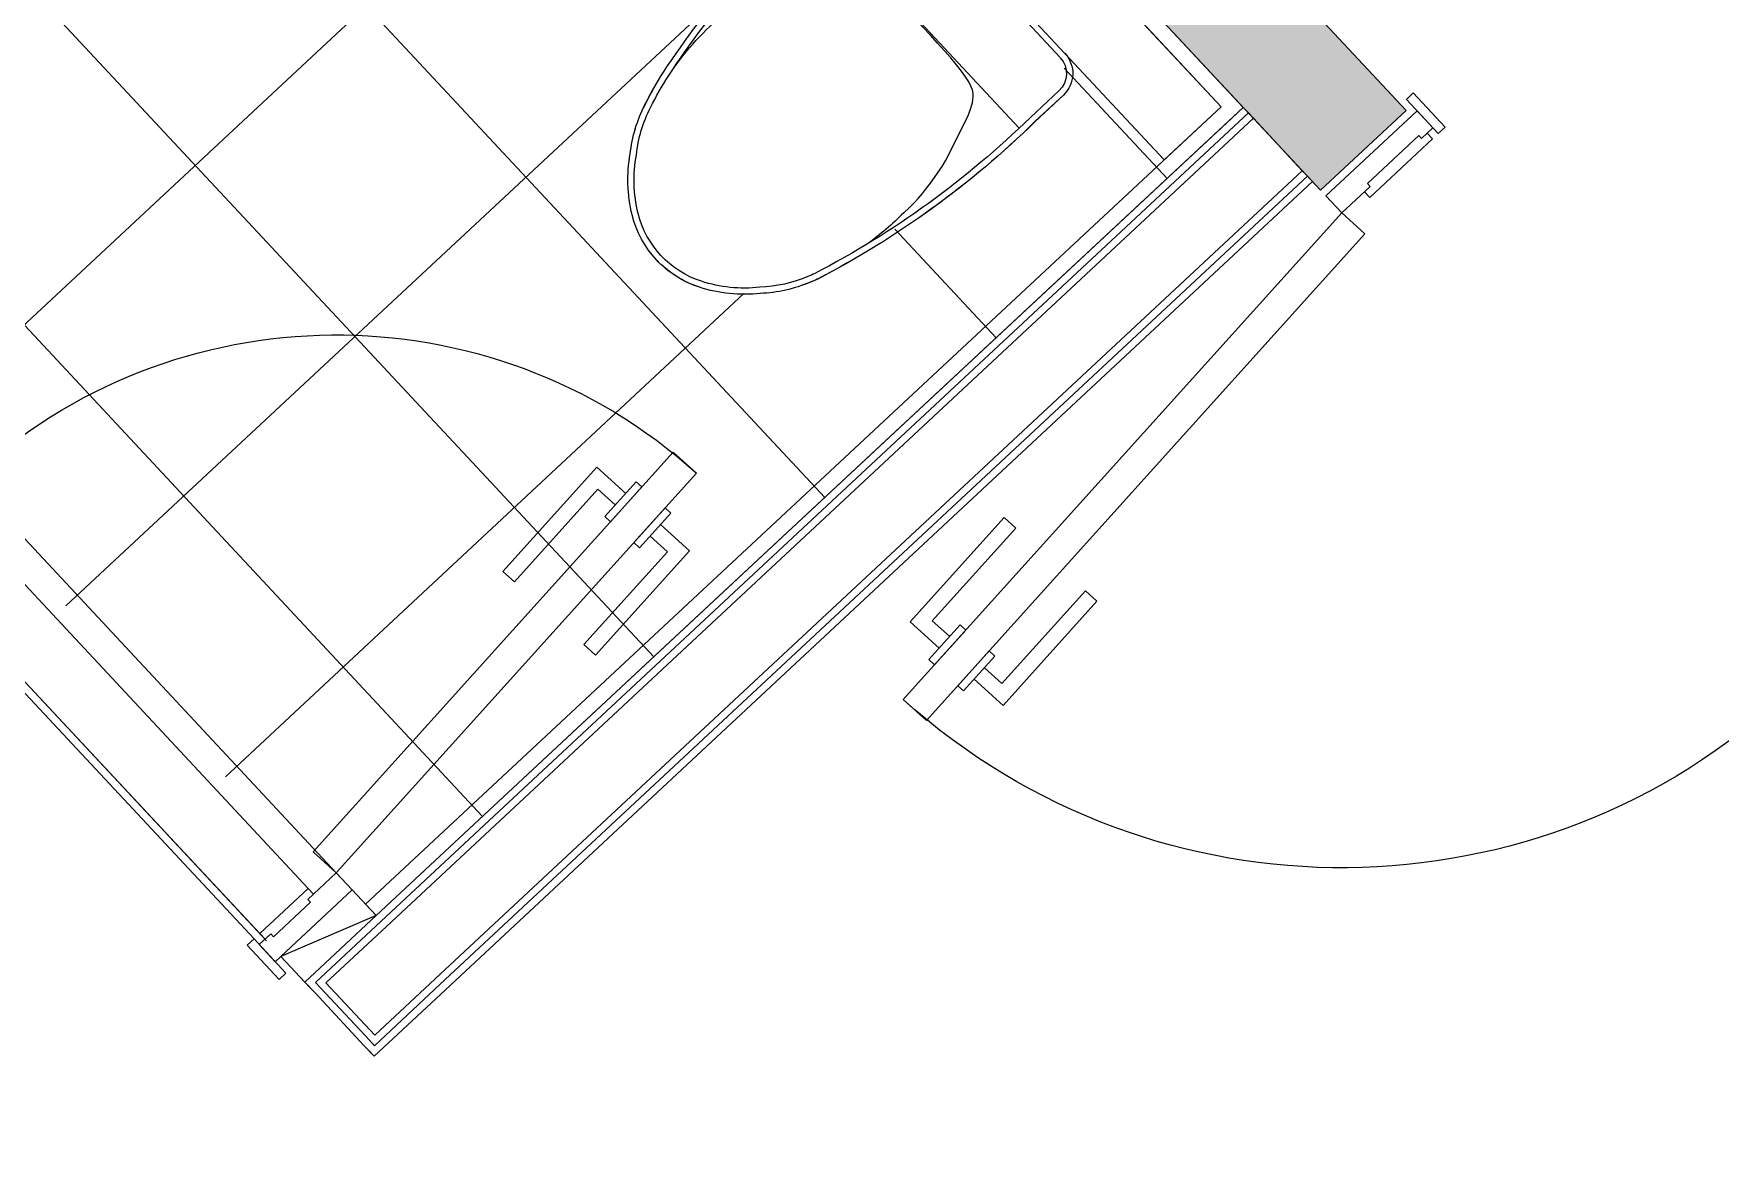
# Model space of a CAD drawing. Header units: millimetres. Extents: x -71377 to 516042, y -145869 to 441446.
# Drawn here: x 228449 to 230611, y 186398 to 187849 of the extents above; entities that cross this region are included whole.
import ezdxf

# ---------------------------------------------------------------- set-up
doc = ezdxf.new("R2010")
doc.units = ezdxf.units.MM
doc.header["$LTSCALE"] = 1000
for name, color, linetype, lineweight in [('A-door', 4, 'Continuous', 5), ('A-door-hdln', 8, 'Continuous', 5), ('A-ele-8', 8, 'Continuous', 5), ('A-fnsh', 5, 'Continuous', 5), ('A-fnsh-4', 4, 'Continuous', 5), ('A-hat', 251, 'Continuous', 5), ('A-insu', 251, 'Continuous', 5), ('A_cwall', 2, 'Continuous', 5), ('A_fnsh', 5, 'Continuous', 5), ('A_fnsh-4', 4, 'Continuous', 5), ('AA_위생', 4, 'Continuous', 5), ('패밀리로 가져오기', 8, 'Continuous', 5)]:
    doc.layers.add(name, color=color, linetype=linetype, lineweight=lineweight)

# ---------------------------------------------------------------- blocks, each defined once
blk = doc.blocks.new('세대외여닫이문 - _A_WD_9x23_침실1-2322975-지반층 배치도')
at = {"layer": 'A-door'}
for p, q in [((-469.9999999999885, 71.99999999998973), (-409.9999999999912, 71.99999999998985)), ((-469.9999999999883, 59.99999999998975), (-469.9999999999885, 71.99999999998973)), ((-409.9999999999912, 71.99999999998985), (-409.9999999999911, 59.99999999998991)), ((410.0000000000074, 71.99999999999257), (470.0000000000102, 71.99999999999274)), ((410.0000000000076, 59.99999999999259), (410.0000000000074, 71.99999999999257)), ((470.0000000000102, 71.99999999999274), (470.0000000000102, 59.99999999999275)), ((-409.9999999999911, 59.99999999998991), (-469.9999999999883, 59.99999999998975)), ((-450.0000000000083, 59.99999999998995), (-420.0000000000246, 59.99999999998991)), ((-450.0000000000084, -100.00000000001), (-450.0000000000083, 59.99999999998995)), ((-420.0000000000246, 59.99999999998991), (-420.0000000000246, 39.99999999996972)), ((-420.0000000000247, 39.99999999996901), (-420.0000000000247, 49.99999999996735)), ((-420.0000000000247, 49.99999999996735), (-410.0000000000133, 49.99999999996735)), ((-410.0000000000133, 49.99999999996735), (-410.0000000000133, -60.00000000000961)), ((470.0000000000102, 59.99999999999275), (410.0000000000076, 59.99999999999259)), ((409.9999999999918, 49.99999999996735), (419.9999999999886, 49.99999999996735)), ((409.9999999999918, -60.00000000000968), (409.9999999999918, 49.99999999996735)), ((419.9999999999886, 59.99999999998995), (449.9999999999915, 59.99999999998995)), ((419.9999999999886, 39.99999999996776), (419.9999999999886, 59.99999999998995)), ((419.9999999999886, 49.99999999996735), (419.9999999999886, 39.99999999996736)), ((449.9999999999915, 59.99999999998995), (449.9999999999914, -100.0000000000099)), ((-425.0000000000221, 39.99999999996969), (-425.0000000000221, -50.00000000002964)), ((-420.0000000000246, 39.99999999996972), (-425.0000000000221, 39.99999999996969)), ((-425.0000000000214, 39.99999999996901), (-420.0000000000247, 39.99999999996901)), ((-425.0000000000214, -50.00000000002975), (-425.0000000000214, 39.99999999996901)), ((419.9999999999886, 39.99999999996736), (424.9999999999886, 39.99999999996736)), ((424.9999999999882, 39.99999999996776), (419.9999999999886, 39.99999999996776)), ((424.9999999999886, 39.99999999996736), (424.9999999999886, -50.00000000002975)), ((424.9999999999881, -50.00000000002971), (424.9999999999882, 39.99999999996776)), ((-425.0000000000221, -50.00000000002962), (-420.0000000000246, -50.00000000002968)), ((-420.0000000000247, -50.00000000002975), (-425.0000000000214, -50.00000000002975)), ((-420.0000000000246, -50.00000000002968), (-420.0000000000247, -100.00000000001)), ((-420.0000000000247, -60.00000000000968), (-420.0000000000247, -50.00000000002975)), ((-410.0000000000133, -60.00000000000961), (-420.0000000000247, -60.00000000000968)), ((419.9999999999886, -60.00000000000968), (409.9999999999918, -60.00000000000968)), ((419.9999999999886, -50.00000000002971), (419.9999999999886, -60.00000000000968)), ((424.9999999999886, -50.00000000002975), (419.9999999999886, -50.00000000002971)), ((419.9999999999886, -50.00000000002971), (424.9999999999881, -50.00000000002971)), ((419.9999999999886, -100.00000000001), (419.9999999999886, -50.00000000002971)), ((-420.0000000000247, -100.00000000001), (-450.0000000000084, -100.00000000001)), ((380.1522120763182, -96.51377029010361), (306.941388168284, -933.3173166871698)), ((419.9999999999881, -100.00000000001), (346.7891760919538, -936.8035463970763)), ((380.1522120763182, -96.51377029010361), (419.9999999999881, -100.00000000001)), ((449.9999999999914, -100.0000000000099), (419.9999999999886, -100.00000000001)), ((306.941388168284, -933.3173166871698), (346.7891760919538, -936.8035463970763))]:
    blk.add_line(p, q, dxfattribs=at)
at = {"layer": 'A-door-hdln'}
for p, q in [((-420.0000000000246, 39.99999999996972), (-420.0000000000246, 59.99999999998991)), ((-410.0000000000133, 49.99999999996735), (-420.0000000000247, 49.99999999996735)), ((419.9999999999886, 49.99999999996735), (409.9999999999918, 49.99999999996735)), ((419.9999999999886, 59.99999999998995), (419.9999999999886, 39.99999999996776)), ((419.9999999999886, 39.99999999996736), (419.9999999999886, 49.99999999996735)), ((-425.0000000000221, 39.99999999996969), (-420.0000000000246, 39.99999999996972)), ((-420.0000000000247, 39.99999999996901), (-425.0000000000214, 39.99999999996901)), ((424.9999999999886, 39.99999999996736), (419.9999999999886, 39.99999999996736)), ((419.9999999999886, 39.99999999996776), (424.9999999999882, 39.99999999996776)), ((-420.0000000000246, -50.00000000002968), (-425.0000000000221, -50.00000000002962)), ((-425.0000000000214, -50.00000000002975), (-420.0000000000247, -50.00000000002975)), ((-420.0000000000247, -100.00000000001), (-420.0000000000246, -50.00000000002968)), ((-420.0000000000247, -50.00000000002975), (-420.0000000000247, -60.00000000000968)), ((-420.0000000000247, -60.00000000000968), (-410.0000000000133, -60.00000000000961)), ((409.9999999999918, -60.00000000000968), (419.9999999999886, -60.00000000000968)), ((419.9999999999886, -50.00000000002971), (424.9999999999886, -50.00000000002975)), ((419.9999999999886, -60.00000000000968), (419.9999999999886, -50.00000000002971)), ((419.9999999999886, -50.00000000002971), (419.9999999999886, -100.00000000001)), ((424.9999999999881, -50.00000000002971), (419.9999999999886, -50.00000000002971)), ((254.1421657025921, -848.3923962749705), (269.8301993971709, -669.0773506184564)), ((269.8301993971709, -669.0773506184564), (289.7540933590058, -670.8204654734096)), ((289.7540933590058, -670.8204654734099), (275.8091745193801, -830.2116171680889)), ((409.2974571300151, -681.2791546031289), (395.3525382903896, -840.6703062978081)), ((429.2213510918499, -683.0222694580821), (409.2974571300151, -681.2791546031289)), ((413.5333173972711, -862.3373151145961), (429.2213510918499, -683.0222694580821)), ((302.2087857522262, -872.6740773741883), (307.4381303170857, -812.9023954886839)), ((307.4381303170857, -812.9023954886839), (317.4000772980032, -813.7739529161605)), ((317.4000772980032, -813.7739529161605), (312.1707327331436, -873.5456348016651)), ((357.2478652216729, -817.2601826260668), (352.0185206568133, -877.0318645115715)), ((367.2098122025903, -818.1317400535434), (357.2478652216729, -817.2601826260668)), ((361.9804676377307, -877.9034219390481), (367.2098122025903, -818.1317400535434)), ((275.8091745193801, -830.2116171680889), (305.6950154621325, -832.8262894505186)), ((395.3525382903896, -840.6703062978081), (365.466697347637, -838.0556340153782)), ((303.9519006071793, -852.7501834123534), (254.1421657025921, -848.3923962749705)), ((363.723582492684, -857.9795279772131), (413.5333173972711, -862.3373151145961)), ((312.1707327331436, -873.5456348016651), (302.2087857522262, -872.6740773741883)), ((352.0185206568133, -877.0318645115715), (361.9804676377307, -877.9034219390481))]:
    blk.add_line(p, q, dxfattribs=at)
blk.add_arc((419.9999999999881, -100.00000000001), 840.0000000000008, 179.9999999999999, 264.9999999999996, dxfattribs=at)
blk = doc.blocks.new('3D_세대_샤워부스문 - _A_샤워부스문_10x18-2140221-지반층 배치도')
at = {"layer": 'A-door'}
for p, q in [((83.34628195640356, 278.0717967697243), (87.34628195640352, 284.9999999999998)), ((555.0000000000006, 14.99999999999994), (87.34628195640349, 284.9999999999998)), ((551.0000000000006, 8.07179676972455), (83.34628195640356, 278.0717967697243)), ((551.0000000000006, 8.07179676972455), (555.0000000000006, 14.99999999999994))]:
    blk.add_line(p, q, dxfattribs=at)
at = {"layer": 'A-door-hdln'}
blk.add_arc((555.0000000000006, 14.99999999999994), 539.9999999999997, 150.0000000000001, 180, dxfattribs=at)
at = {"layer": 'AA_위생'}
for p, q in [((-384.9999999999988, 14.99999999999997), (-414.9999999999989, 14.99999999999997)), ((-414.9999999999989, 14.99999999999997), (-414.9999999999989, -14.99999999999997)), ((-384.9999999999988, -15.00000000000001), (-384.9999999999988, 14.99999999999997)), ((-384.9999999999993, 4.100726368502299), (-14.99999999999997, 4.100726368502327)), ((-384.9995698269572, 14.99999999999997), (-15.00000000000823, 15)), ((15.00000000000002, 15), (-15.00000000000001, 15)), ((-15.00000000000001, 15), (-15.00000000000002, -15)), ((15.00000000000001, -15), (15.00000000000002, 15)), ((585.0000000000005, 15.00000000000001), (555.0000000000005, 14.99999999999997)), ((555.0000000000005, 14.99999999999997), (555.0000000000005, -15.00000000000001)), ((585.0000000000005, -14.99999999999997), (585.0000000000005, 15.00000000000001)), ((-414.9999999999989, -14.99999999999997), (-384.9999999999988, -15.00000000000001)), ((-384.9999999999993, -4.100726368499727), (-14.99999999999997, -4.100726368499701)), ((-384.9995698269572, -14.99999999999997), (-15.00000000000823, -15)), ((-15.00000000000002, -15), (15.00000000000001, -15)), ((555.0000000000005, -15.00000000000001), (585.0000000000005, -14.99999999999997))]:
    blk.add_line(p, q, dxfattribs=at)
blk = doc.blocks.new('3D_젠다이벽 - 3D_젠다이벽-2177723-지반층 배치도')
at = {"layer": 'AA_위생'}
for p, q in [((0, 0), (0, 99.99999999999429)), ((1399.999999999959, 99.99999999999432), (0, 99.99999999999429)), ((1399.999999999959, 99.99999999999432), (1399.999999999959, 0)), ((1399.999999999959, 0), (0, 0))]:
    blk.add_line(p, q, dxfattribs=at)
blk = doc.blocks.new('세대외여닫이문 - _A_ABS_7_5X21_욕실2-2322978-지반층 배치도')
at = {"layer": 'A-door'}
for p, q in [((-395.0000000000334, 74.4999999999901), (-335.0000000000362, 74.49999999999031)), ((-395.0000000000333, 62.49999999999012), (-395.0000000000334, 74.4999999999901)), ((-335.0000000000362, 74.49999999999031), (-335.0000000000361, 62.49999999999029)), ((334.9999999999766, 74.49999999999244), (394.9999999999793, 74.49999999999264)), ((334.9999999999767, 62.49999999999248), (334.9999999999766, 74.49999999999244)), ((394.9999999999793, 74.49999999999264), (394.9999999999793, 62.49999999999266)), ((-335.0000000000361, 62.49999999999029), (-395.0000000000333, 62.49999999999012)), ((-375.0000000000083, 62.49999999999005), (-345.0000000000246, 62.49999999999007)), ((-375.0000000000083, -72.50000000000986), (-375.0000000000083, 62.49999999999005)), ((-345.0000000000246, 62.49999999999007), (-345.0000000000246, 42.49999999996983)), ((-345.0000000000247, 42.49999999996912), (-345.0000000000247, 52.49999999996742)), ((-345.0000000000247, 52.49999999996742), (-335.0000000000133, 52.49999999996744)), ((-335.0000000000133, 52.49999999996744), (-335.0000000000133, -32.50000000000955)), ((394.9999999999793, 62.49999999999266), (334.9999999999767, 62.49999999999248)), ((334.9999999999918, 52.49999999996742), (344.9999999999886, 52.49999999996742)), ((334.9999999999918, -32.50000000000955), (334.9999999999918, 52.49999999996742)), ((344.9999999999886, 62.49999999999005), (374.9999999999916, 62.49999999999005)), ((344.9999999999886, 42.49999999996782), (344.9999999999886, 62.49999999999005)), ((344.9999999999886, 52.49999999996742), (344.9999999999886, 42.49999999996744)), ((374.9999999999916, 62.49999999999005), (374.9999999999916, -72.50000000000988)), ((374.9999999999916, 52.49999999994211), (419.9999999999917, 52.49999999994211)), ((374.9999999999916, -72.50000000000988), (374.9999999999916, 52.49999999994211)), ((-350.0000000000221, 42.49999999996983), (-350.0000000000221, -22.50000000002964)), ((-345.0000000000246, 42.49999999996983), (-350.0000000000221, 42.49999999996983)), ((-350.0000000000214, 42.49999999996912), (-345.0000000000247, 42.49999999996912)), ((-350.0000000000214, -22.50000000002967), (-350.0000000000214, 42.49999999996912)), ((344.9999999999886, 42.49999999996744), (349.9999999999886, 42.49999999996743)), ((349.9999999999882, 42.4999999999678), (344.9999999999886, 42.49999999996782)), ((349.9999999999886, 42.49999999996743), (349.9999999999886, -22.50000000002967)), ((349.9999999999882, -22.5000000000297), (349.9999999999882, 42.4999999999678)), ((-350.0000000000221, -22.50000000002964), (-345.0000000000246, -22.50000000002957)), ((-345.0000000000247, -22.50000000002964), (-350.0000000000214, -22.50000000002967)), ((-345.0000000000246, -22.50000000002957), (-345.0000000000247, -72.50000000000985)), ((-345.0000000000247, -32.50000000000956), (-345.0000000000247, -22.50000000002964)), ((-335.0000000000133, -32.50000000000955), (-345.0000000000247, -32.50000000000956)), ((344.9999999999886, -32.50000000000953), (334.9999999999918, -32.50000000000955)), ((344.9999999999887, -22.50000000002964), (344.9999999999886, -32.50000000000953)), ((349.9999999999886, -22.50000000002967), (344.9999999999887, -22.50000000002964)), ((344.9999999999887, -22.50000000002964), (349.9999999999882, -22.5000000000297)), ((344.9999999999886, -72.50000000000986), (344.9999999999887, -22.50000000002964)), ((-345.0000000000247, -72.50000000000985), (-375.0000000000083, -72.50000000000986)), ((305.1522120763183, -69.01377029010321), (245.0147495804331, -756.3881119734076)), ((344.9999999999881, -72.50000000000956), (284.8625375041028, -759.874341683314)), ((305.1522120763183, -69.01377029010321), (344.9999999999881, -72.50000000000956)), ((374.9999999999916, -72.50000000000988), (344.9999999999886, -72.50000000000986)), ((419.9999999999917, -72.50000000000988), (374.9999999999916, -72.50000000000988)), ((245.0147495804331, -756.3881119734076), (284.8625375041028, -759.874341683314))]:
    blk.add_line(p, q, dxfattribs=at)
at = {"layer": 'A-door-hdln'}
for p, q in [((-345.0000000000246, 42.49999999996983), (-345.0000000000246, 62.49999999999007)), ((-335.0000000000133, 52.49999999996744), (-345.0000000000247, 52.49999999996742)), ((-335.0000000000361, 62.49999999999278), (334.9999999999767, 62.49999999999276)), ((-335.0000000000136, 52.49999999996746), (334.9999999999917, 52.49999999996742)), ((344.9999999999886, 52.49999999996742), (334.9999999999918, 52.49999999996742)), ((344.9999999999886, 62.49999999999007), (344.9999999999886, 42.49999999996782)), ((344.9999999999886, 42.49999999996744), (344.9999999999886, 52.49999999996742)), ((419.9999999999917, -72.50000000000988), (374.9999999999916, 52.49999999994215)), ((-350.0000000000221, 42.49999999996983), (-345.0000000000246, 42.49999999996983)), ((-345.0000000000247, 42.49999999996912), (-350.0000000000214, 42.49999999996912)), ((349.9999999999886, 42.49999999996743), (344.9999999999886, 42.49999999996744)), ((344.9999999999886, 42.49999999996782), (349.9999999999882, 42.4999999999678)), ((-345.0000000000246, -22.50000000002957), (-350.0000000000221, -22.50000000002964)), ((-350.0000000000214, -22.50000000002967), (-345.0000000000247, -22.50000000002964)), ((-345.0000000000246, -32.50000000000953), (-345.0000000000246, -22.50000000002957)), ((-345.0000000000247, -22.50000000002964), (-345.0000000000247, -32.50000000000956)), ((-345.0000000000247, -72.50000000000988), (-345.0000000000247, -32.50000000000956)), ((-345.0000000000247, -32.50000000000956), (-335.0000000000133, -32.50000000000955)), ((-335.0000000000139, -32.49999999999351), (334.9999999999916, -32.49999999999349)), ((334.9999999999918, -32.50000000000955), (344.9999999999886, -32.50000000000953)), ((344.9999999999887, -22.50000000002964), (349.9999999999886, -22.50000000002967)), ((344.9999999999886, -32.50000000000953), (344.9999999999887, -22.50000000002964)), ((344.9999999999887, -22.50000000002964), (344.9999999999886, -32.50000000000953)), ((349.9999999999882, -22.5000000000297), (344.9999999999887, -22.50000000002964)), ((344.9999999999886, -32.50000000000953), (344.9999999999886, -72.50000000000986)), ((-345.0000000000246, -72.50000000000607), (344.9999999999886, -72.50000000000608)), ((192.2155271147412, -671.4631915612084), (207.90356080932, -492.1481459046944)), ((207.90356080932, -492.1481459046944), (227.8274547711548, -493.8912607596475)), ((227.8274547711548, -493.8912607596475), (213.8825359315292, -653.2824124543267)), ((347.370818542164, -504.3499498893667), (333.4258997025385, -663.741101584046)), ((367.2947125039989, -506.0930647443199), (347.370818542164, -504.3499498893667)), ((351.6066788094202, -685.4081104008338), (367.2947125039989, -506.0930647443197)), ((240.2821471643752, -695.7448726604264), (245.5114917292347, -635.9731907749217)), ((245.5114917292347, -635.9731907749217), (255.4734387101522, -636.8447482023984)), ((255.4734387101523, -636.8447482023983), (250.2440941452927, -696.6164300879028)), ((295.3212266338219, -640.3309779123045), (290.0918820689624, -700.1026597978092)), ((305.2831736147394, -641.2025353397812), (295.3212266338219, -640.3309779123047)), ((300.0538290498799, -700.974217225286), (305.2831736147393, -641.2025353397811)), ((213.8825359315292, -653.2824124543267), (243.7683768742816, -655.8970847367564)), ((333.4258997025385, -663.741101584046), (303.5400587597861, -661.1264293016162)), ((242.0252620193285, -675.8209786985913), (192.2155271147412, -671.4631915612082)), ((301.796943904833, -681.0503232634509), (351.6066788094202, -685.4081104008338)), ((250.2440941452927, -696.6164300879028), (240.2821471643752, -695.7448726604264)), ((290.0918820689624, -700.1026597978092), (300.0538290498799, -700.974217225286))]:
    blk.add_line(p, q, dxfattribs=at)
blk.add_arc((344.9999999999881, -72.50000000000969), 690.0000000000007, 179.9999999999999, 264.9999999999996, dxfattribs=at)
blk = doc.blocks.new('2D_세대_양변기 - 양변기_dwg-1839392-지반층 배치도')
at = {"layer": '패밀리로 가져오기'}
for p, q in [((158.850420337044, 429.1905742507915), (158.6695957028906, 429.7589944990722)), ((169.293784939063, 351.8502793017184), (169.2153651624875, 352.4535503616114)), ((193.472746633507, 108.2121579126651), (-193.4727466341674, 108.2121579126651)), ((-201.1384781130573, 87.97737745959239), (-201.1384781130573, 37.97738631290487)), ((-193.1384795289587, 87.98213711887004), (-193.1384795289587, 37.98214597138214)), ((193.1920256951921, 38.21197850325188), (193.1920256951921, 88.21196965771013)), ((201.138478112397, 87.97737745959239), (201.138478112397, 37.97738631290483)), ((-163.0908882448666, 8.00000000028741), (163.2098797280242, 8.00000000028741))]:
    blk.add_line(p, q, dxfattribs=at)
at = {"layer": '패밀리로 가져오기', "flags": 128}
blk.add_lwpolyline([(171.8446575004974, 290.5411750263994), (171.8731301693961, 280.9838428477196), (171.5688143602938, 272.6991551185019), (170.9519986064306, 264.4142814644402), (170.0422257746586, 256.1097022603026), (168.85903873183, 247.7658978790387), (167.4219803447386, 239.3633486954458), (165.7538399726518, 230.8971854538649), (163.8903929453709, 222.4211403860353), (161.8706610848794, 214.0035960961068), (159.7336662134521, 205.7129351867588), (137.6808202440052, 146.2564447846635), (135.3316653376578, 141.6619473657302), (133.0408950062602, 137.4190472458831), (130.8182864932942, 133.5082189880304), (128.6378078203315, 129.9131710598558), (126.3301901206041, 126.6305475446097), (123.6903553054917, 123.6602264298526), (120.5132252861413, 121.0020857021846), (116.593721974049, 118.6560033496171), (111.7267672803037, 116.6218573587648), (105.7072831164596, 114.8995257171591), (98.33019139366387, 113.4888864118802), (89.45714965560637, 112.3833467178883), (79.21675797579974, 111.5504310569922), (67.8043520603578, 110.951193138415), (55.41526761510342, 110.5466866727766), (42.24484034597572, 110.2979653688344), (28.48840595908861, 110.1660829362918), (14.34130016026485, 110.1120930848374), (-0.001141344614546647, 110.1120930848374), (-14.34521820013014, 110.1120930848374), (-28.50377145404763, 110.1120930848374), (-42.29127750476891, 110.2476699702202), (-55.52221275034662, 110.4806835852178), (-68.01105358959012, 110.8703887424599), (-79.57227642055207, 111.455958327595), (-90.02035764175073, 112.2765652263151), (-99.1697736514134, 113.3713823238177), (-106.8952183181054, 114.773036261231), (-113.3122553906387, 116.487968701138), (-118.5966660878139, 118.5160750606119), (-122.9242316285481, 120.8572507581667), (-126.4707332317584, 123.5113912104098), (-129.4119521163039, 126.4783918353751), (-131.9236695011014, 129.7581480510816), (-134.1816666050681, 133.3505552746319), (-136.3356849216025, 137.2587796254775), (-138.4313070430753, 141.4990700283343), (-140.4880758361641, 146.0909461097872), (-142.5255341676047, 151.053927495519), (-144.5632249043656, 156.4075338121147), (-146.6206909131242, 162.1712846857226), (-148.7174750607328, 168.364699743408), (-150.873120213927, 175.0072986103878), (-153.0973949012214, 182.1039582885097), (-155.3609702969652, 189.6009852798706), (-157.624743237112, 197.4300434627185), (-159.8496105577315, 205.5227967148785), (-161.9964690948354, 213.8109089132303), (-164.0262156843192, 222.2260439355705), (-165.8997471622524, 230.6998656597098), (-167.5779603645888, 239.164037963008), (-169.0250160503883, 247.5648712217772), (-170.2181306703233, 255.9072618045866), (-171.1377845981142, 264.2107525771389), (-171.7644582074817, 272.4948864079161), (-172.0786318721466, 280.7792061626351), (-172.0615316325083, 290.3365654546615)], dxfattribs=at)
at = {"layer": '패밀리로 가져오기'}
for centre, radius, start, end in [((-0.1933770567054832, 433.2053508969738), 130.3666414417036, 60.94832257897171, 119.1198544953479), ((27.41370377217164, 383.6456379062549), 187.096845597996, 119.1198544978397, 143.3616074434065), ((-0.1933770567046373, 433.2053508969743), 122.3666414417033, 60.94832257880928, 119.1198544951855), ((-27.74146653059375, 383.6128229037307), 187.096845622739, 36.70656965954268, 60.94832258325465), ((27.41370377217012, 383.6456379062548), 179.096845597995, 119.1198544978394, 143.3616074434061), ((-27.7414665305942, 383.6128229037303), 179.0968456227399, 36.70656965962279, 60.94832258333475), ((15.08284909399394, 377.3137576720583), 181.4276729967531, 139.2484341028881, 160.285689116955), ((15.08284931164478, 377.3137575596714), 173.4276732395583, 139.2484340922077, 160.2856891062576), ((-15.40308625728274, 377.2956197985401), 173.4276730925462, 19.78248799949783, 40.81974301798406), ((-15.40308616893432, 377.2956198359425), 181.4276729967529, 19.78248799774025, 40.81974301621828), ((184.9444845854205, 306.2988240949308), 365.416815610037, 158.7423720041668, 166.3074905798379), ((184.9444845854101, 306.2988240949089), 357.4168156100318, 158.7423720044682, 166.3074905800071), ((-185.1801003177675, 306.0786154698802), 357.4168162661987, 19.78331054272175, 21.32580507445183), ((-185.1800998966573, 306.0786156180786), 365.4168158200273, 19.78331054514989, 21.32580507687995), ((-969.5092144951454, 116.0506659691785), 1163.004725727966, 358.6283872032923, 15.51028263230465), ((-969.5092145027263, 116.0506659679561), 1171.004725735606, 358.6283872032835, 15.51028263245094), ((912.2969223720038, 128.5268433191631), 1114.178693058625, 166.2791426389406, 182.1005295378252), ((912.2969215088605, 128.5268434071203), 1106.178692199251, 166.2791426327622, 182.1005295316468), ((184.9444845854025, 306.2988240949298), 357.4168156100195, 166.30749058001, 182.5596898468388), ((-185.2342819674257, 306.0785833839597), 357.4168155949105, 357.508487262347, 7.357641493366041), ((-163.1087369680856, 37.99999469067206), 37.99999999999969, 180.0340885448448, 269.9697123483661), ((-163.1087369680851, 37.99999469067164), 30.00000000000003, 180.0340885448442, 270.034088552348), ((163.1087369674253, 37.99999469067206), 37.99999999999979, 270.0302876516332, 359.9659114551544), ((163.1920310048052, 38.19412978439852), 30.00000000000012, 270.0340885523488, 0.0340885440115107)]:
    blk.add_arc(centre, radius, start, end, dxfattribs=at)
blk = doc.blocks.new('2D_세대_양변기 - 2D_세대_양변기-1833091-지반층 배치도')
at = {"layer": 'AA_위생'}
for p, q in [((-201.1384781130574, 87.83570162349538), (-201.1384781130573, 37.97738631290463)), ((201.1384781123971, 37.97738631290481), (201.1384781123971, 87.13618049769838))]:
    blk.add_line(p, q, dxfattribs=at)
for centre, radius, start, end in [((-0.1933770567054832, 433.2053508969738), 130.3666414417037, 60.94832259309683, 119.1198545035662), ((-0.1933770567054832, 433.2053508969738), 130.3666414417038, 60.94832259309724, 90.03408854833194), ((27.41370377217164, 383.6456379062549), 187.096845597996, 119.1198545035662, 143.2736660488273), ((-27.74146653059375, 383.6128229037307), 187.0968456227389, 36.79451105448911, 60.9483225930968), ((15.08284909399394, 377.3137576720583), 181.4276729967532, 139.3391868224439, 160.2451411400382), ((-15.40308616893432, 377.2956198359425), 181.4276729967529, 19.82303596081227, 40.72899027905704), ((184.9444845854205, 306.2988240949308), 365.4168156100369, 158.7675114847169, 166.3071791132921), ((-185.1800998966573, 306.0786156180786), 365.4168158200273, 19.73633626171773, 21.30066561592018), ((-969.5092145027263, 116.0506659679561), 1171.004725735606, 358.5851070118374, 15.52482957857192), ((912.2969223720038, 128.5268433191631), 1114.178693058626, 166.2792440414689, 182.0929760054036), ((-163.1087369680856, 37.99999469067206), 37.99999999999973, 180.034088544845, 269.9697123483621), ((-163.1087369680856, 37.99999469067206), 37.99999999999972, 180.0340885448453, 269.9697123483625), ((163.1087369674253, 37.99999469067206), 37.99999999999976, 270.0302876516602, 359.9659114551536), ((163.1087369674253, 37.99999469067206), 37.99999999999973, 270.0302876516606, 359.965911455154)]:
    blk.add_arc(centre, radius, start, end, dxfattribs=at)
blk.add_blockref('2D_세대_양변기 - 양변기_dwg-1839392-지반층 배치도', (0, 0))
blk = doc.blocks.new('대장2_59A_1층_rvt-4-지반층 배치도')
at = {"layer": 'A-hat'}
h = blk.add_hatch(dxfattribs=at)
h.set_pattern_fill('FP_103', color=256, style=0, pattern_type=2)
h.set_pattern_definition([(313, (-34319.014, -79288.356), (219.4061104857511, 204.5995080187495), []), (223, (-34319.014, -79288.356), (204.5995080187495, -219.4061104857511), [])])
h.paths.add_polyline_path([(-34067.12366001079, -80584.87099685085), (-32955.466056138, -79548.23346533283), (-33944.02270214818, -78501.1259075209), (-34317.97878822433, -78849.58266698028), (-34304.20766717052, -78864.3503856552), (-34622.92050824588, -79153.0727574262), (-34644.18627102106, -79140.36575189354), (-35033.75281077156, -79504.29981212063), (-35013.62074332619, -79525.888810374), (-35035.56135392888, -79546.34876165394), (-35056.02130520892, -79524.40815105116), (-35070.64837894407, -79538.04811857113), (-34616.09663491113, -80009.77124653028), (-34603.41287664732, -80009.77124653029), (-34588.85241764986, -80025.38542648064), (-34604.843488137, -80037.56268662713), (-34131.53661519387, -80545.12214523747), (-34118.27353821071, -80530.01947034399), (-34069.88308197576, -80581.91187920714)])
h.paths.add_polyline_path([(-33614.16877214113, -79786.938024522), (-33668.86760251181, -79768.50851141658), (-33722.51586073214, -79723.31262682249), (-33739.0712794152, -79686.06598520714), (-33741.53486861393, -79607.81429411676), (-33722.51586073214, -79544.78914530438), (-33698.82703919267, -79502.9828960828), (-33571.24406070783, -79342.87888939978), (-33460.48390335716, -79238.30709956975), (-33408.55637909561, -79238.3070995697), (-33556.43227648957, -79079.72962116529), (-33766.3860714883, -79278.26088961166), (-33868.52219694392, -79312.56470910151), (-33914.48142388921, -79312.61215113742), (-33976.58540317833, -79301.20519367518), (-34031.23076620256, -79277.70719113365), (-34115.97732252718, -79203.23902103757), (-34164.27406461517, -79102.54331039666), (-34168.86126281906, -78992.02982100166), (-34143.22750621614, -78920.62327572561), (-34115.67312352181, -78878.2519706178), (-34053.48893835264, -78822.6564998039), (-33980.57026388575, -78757.39777863178), (-33917.6612928992, -78692.35894373748), (-34004.35265559954, -78584.73105149574), (-33937.54371757618, -78524.40973942826), (-32992.2423065316, -79555.18132535704), (-33063.22820409023, -79608.62621295748), (-33184.29958105313, -79478.79306229483), (-33186.15196050905, -79532.49207838834), (-33324.49560601834, -79654.27974991278), (-33501.37131276757, -79768.50851141654), (-33542.03431468983, -79782.51033872705), (-33574.80530006488, -79786.82326585831)])
at = {"layer": 'A-ele-8'}
blk.add_line((-34118.27353821076, -80530.01947034389), (-34588.85241764987, -80025.38542648059), dxfattribs=at)
at = {"layer": 'A-fnsh'}
for p, q in [((-34681.97662443466, -80108.80683926353), (-34207.98775311554, -80617.09765156065)), ((-34158.54287085568, -80670.1207938506), (-34145.58490171166, -80684.01651389904)), ((-34082.84105111982, -80751.30105308078), (-34069.8830819758, -80765.19677312922))]:
    blk.add_line(p, q, dxfattribs=at)
at = {"layer": 'A-fnsh-4'}
for p, q in [((-34060.64467543885, -80591.81885687505), (-32948.98707156609, -79555.18132535696)), ((-33984.94285570297, -80672.99911610525), (-32873.28525183019, -79636.3615845872)), ((-34145.11602625945, -80670.58966930282), (-34060.64467543885, -80591.81885687505)), ((-34138.6370416875, -80677.53752932708), (-34145.11602625951, -80670.58966930285)), ((-34069.41420652359, -80751.76992853302), (-33984.942855703, -80672.99911610519)), ((-34075.89319109559, -80744.82206850887), (-34138.6370416875, -80677.53752932708)), ((-34069.41420652359, -80751.76992853302), (-34075.89319109555, -80744.82206850886))]:
    blk.add_line(p, q, dxfattribs=at)
at = {"layer": 'A-insu'}
blk.add_line((-32942.50808699409, -79562.12918538117), (-32879.76423640219, -79629.41372456298), dxfattribs=at)
at = {"layer": 'A_fnsh'}
for p, q in [((-33923.90375005623, -78509.71123013581), (-32955.46605613805, -79548.23346533277)), ((-32983.73309739319, -79547.24635911756), (-33938.5308237914, -78523.35119765578)), ((-34080.76362753083, -80570.24392311566), (-32983.73309739319, -79547.24635911756)), ((-32955.46605613805, -79548.23346533277), (-32970.09312987322, -79561.87343285274)), ((-32970.09312987322, -79561.87343285274), (-34067.12366001084, -80584.8709968508)), ((-34067.12366001084, -80584.8709968508), (-34080.76362753083, -80570.24392311566))]:
    blk.add_line(p, q, dxfattribs=at)
at = {"layer": 'A_fnsh-4'}
for p, q in [((-34067.12366001084, -80584.8709968508), (-32955.46605613805, -79548.23346533277)), ((-32955.46605613805, -79548.23346533277), (-32948.98707156606, -79555.181325357)), ((-34054.16569086687, -80598.7667168992), (-32942.50808699409, -79562.12918538117)), ((-32948.98707156606, -79555.181325357), (-32942.50808699409, -79562.12918538117)), ((-33991.421840275, -80666.05125608097), (-32879.76423640219, -79629.41372456298)), ((-32879.76423640219, -79629.41372456298), (-32873.28525183019, -79636.3615845872)), ((-32873.28525183019, -79636.3615845872), (-32866.80626725822, -79643.30944461137)), ((-32866.80626725822, -79643.30944461137), (-33978.463871131, -80679.9469761294)), ((-34158.54287085563, -80670.12079385063), (-34067.12366001084, -80584.8709968508)), ((-34131.68918166323, -80671.05854475503), (-34054.16569086687, -80598.7667168992)), ((-34152.06388628369, -80677.06865387483), (-34158.54287085563, -80670.12079385063)), ((-34068.94533107132, -80738.34308393682), (-34131.68918166323, -80671.05854475503)), ((-34068.94533107136, -80738.3430839368), (-33991.421840275, -80666.05125608097)), ((-34145.58490171168, -80684.01651389903), (-34152.06388628369, -80677.06865387483)), ((-34082.8410511198, -80751.3010530808), (-34145.58490171168, -80684.01651389903)), ((-33978.463871131, -80679.9469761294), (-34069.8830819758, -80765.19677312922)), ((-34076.3620665478, -80758.24891310501), (-34082.8410511198, -80751.3010530808)), ((-34069.8830819758, -80765.19677312922), (-34076.3620665478, -80758.24891310501))]:
    blk.add_line(p, q, dxfattribs=at)
at = {"layer": 'A-door-hdln', "extrusion": (0, 0, -1), "zscale": -1}
for name, p, rotation in [('세대외여닫이문 - _A_ABS_7_5X21_욕실2-2322978-지반층 배치도', (34406.58612022028, -80327.14733067217), 226.9999987515239), ('세대외여닫이문 - _A_WD_9x23_침실1-2322975-지반층 배치도', (32469.721669983, -79922.50260822171), 46.99999875152381)]:
    blk.add_blockref(name, p, dxfattribs=dict(at, rotation=rotation))
at = {"layer": 'AA_위생', "extrusion": (0, 0, -1), "zscale": -1}
for name, p, rotation in [('3D_젠다이벽 - 3D_젠다이벽-2177723-지반층 배치도', (33938.53082379136, -78523.35119765582), 226.9999987515237), ('3D_세대_샤워부스문 - _A_샤워부스문_10x18-2140221-지반층 배치도', (34617.94942281531, -79136.40940639323), 316.9999987515239), ('2D_세대_양변기 - 2D_세대_양변기-1833091-지반층 배치도', (33295.55317443924, -79359.4881950818), 226.9999987515237)]:
    blk.add_blockref(name, p, dxfattribs=dict(at, rotation=rotation))

msp = doc.modelspace()

# ---------------------------------------------------------------- hatches: boundary and pattern name
at = {"layer": 'A-hat'}
msp.add_hatch(color=256, dxfattribs=at).paths.add_polyline_path([(230098.8541697259, 187648.87056696), (230208.5572227635, 187751.1703233341), (228442.1498521317, 189645.3469261785), (228332.6038410249, 189542.9420716715), (229817.2923363189, 187950.8086539938)])

# ---------------------------------------------------------------- linework, layer by layer
at = {"layer": 'A_cwall'}
for p, q in [((230208.5572227635, 187751.1703233342), (228483.1287910047, 189601.465704973)), ((228332.4783763268, 189543.076616082), (230098.8541697259, 187648.8705669601)), ((230098.8541697259, 187648.8705669601), (230208.5572227635, 187751.1703233342))]:
    msp.add_line(p, q, dxfattribs=at)

# ---------------------------------------------------------------- block references
msp.add_blockref('대장2_59A_1층_rvt-4-지반층 배치도', (262955.3988845728, 267303.1208709872))

doc.saveas('drawing.dxf')
